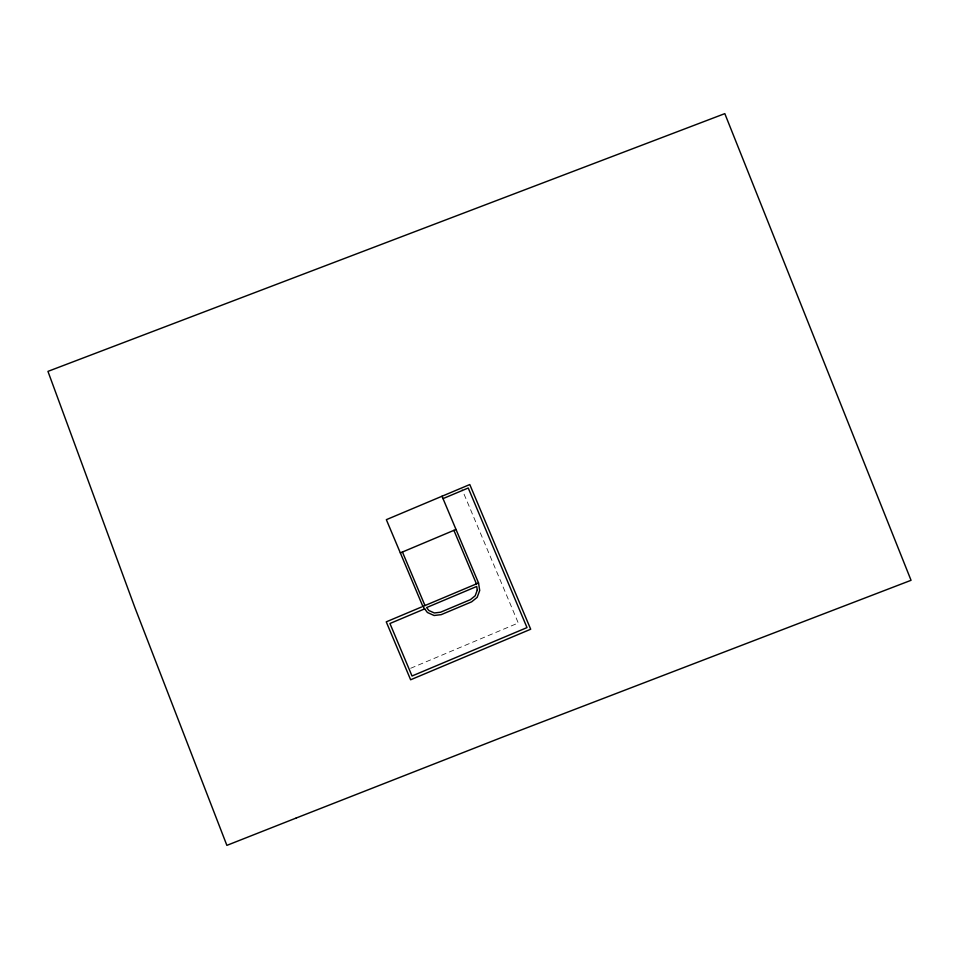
<?xml version="1.0" encoding="UTF-8"?>
<svg xmlns="http://www.w3.org/2000/svg" width="959" height="959" viewBox="0 0 959 959"><rect width="100%" height="100%" fill="white"/><g stroke="black" fill="none" stroke-linecap="round" stroke-linejoin="round"><path stroke-width="0.72" stroke-dasharray="4.79 3.6" d="M410.668 668.279L518.268 622.99L462.046 489.426"/><path stroke-width="1.44" d="M443.022 498.608L468.244 487.999L527.006 627.594L412.022 675.999L389.929 623.506L424.693 608.869M400.335 552.899L456.004 529.464M421.504 607.011L386.249 621.852L410.632 679.775L530.687 629.236L469.778 484.547L386.345 519.67L422.871 606.436L427.402 612.489L434.115 615.498L441.188 614.659L471.612 601.844L477.162 597.373L479.704 590.48L478.541 583L442.015 496.235M422.871 606.436L478.541 583M453.907 530.339L476.443 583.875M402.432 552.012L424.969 605.549M477.282 590.097L475.184 595.779L470.366 599.675L440.505 612.238L434.355 612.969L428.829 610.487L426.623 607.562L476.719 586.464L477.282 590.097M296.151 818.039L226.875 845.37L134.883 607.562L47.95 371.385L724.812 113.63L911.05 580.303L501.821 737.399L296.151 818.039"/></g></svg>
